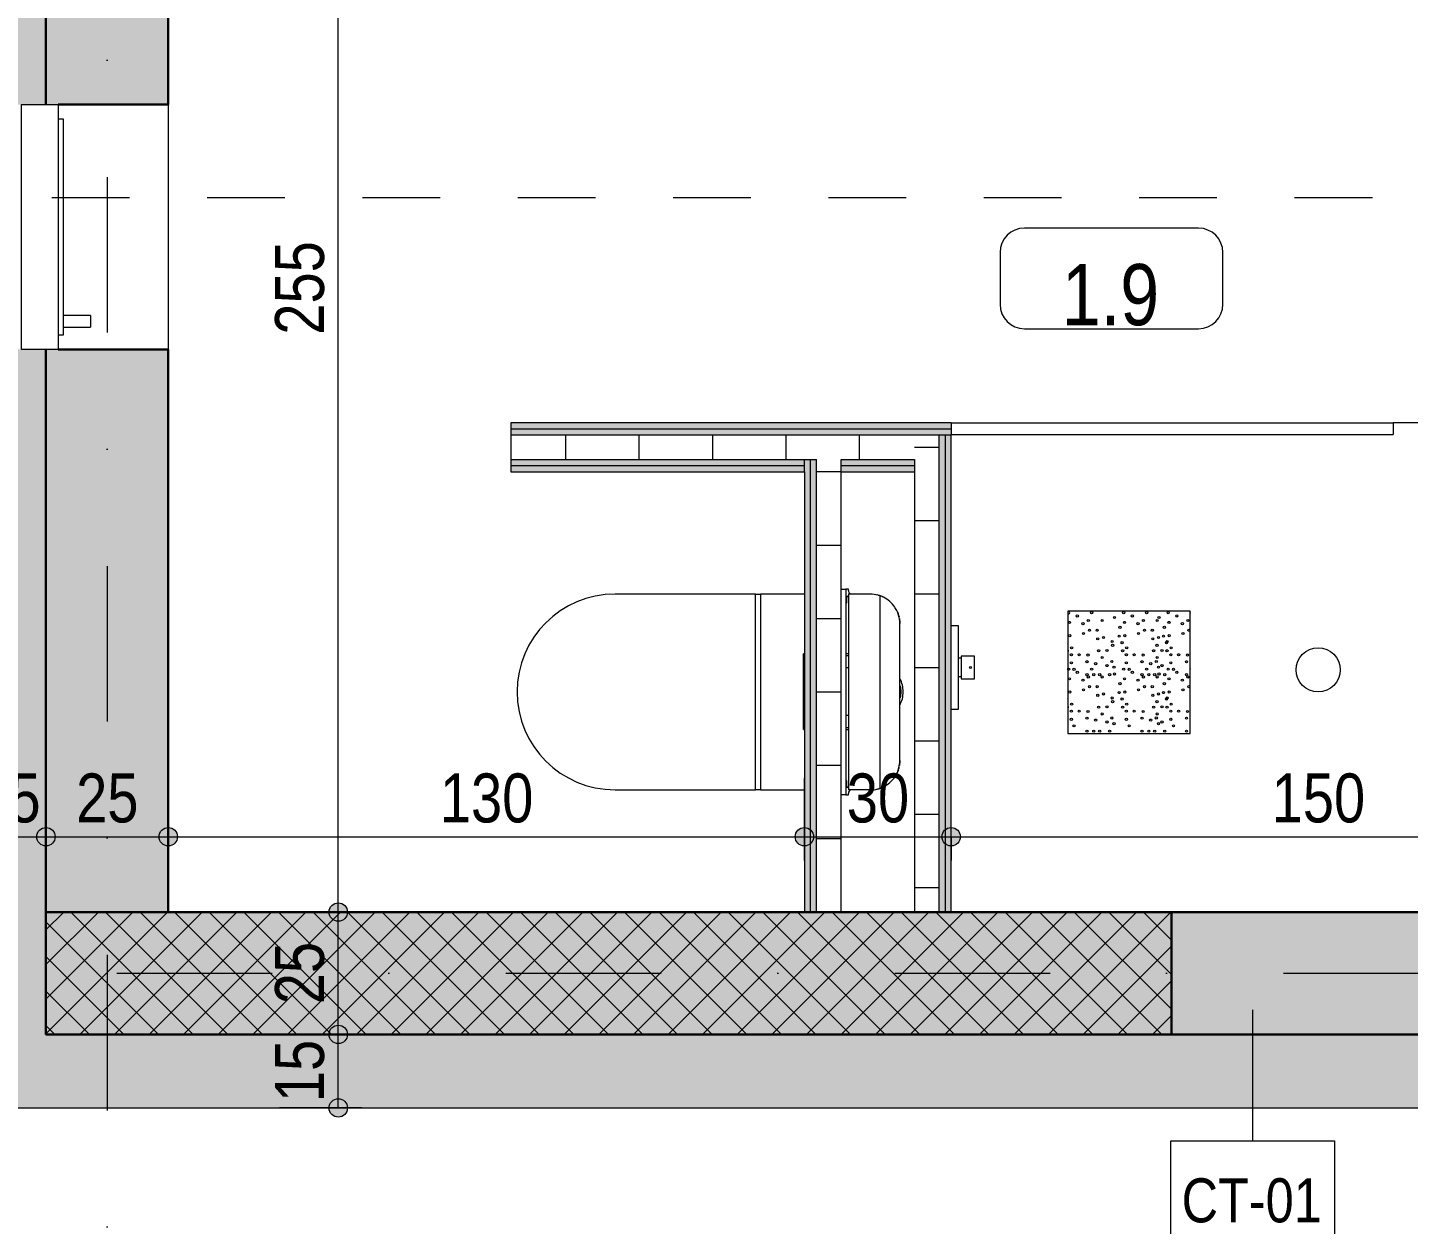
# Model space of a CAD drawing. Header units: centimetres. Extents: x -78 to 2009, y -1466 to 320.
# Drawn here: x 1335.4 to 1617.6, y -1245.4 to -1000.8 of the extents above; entities that cross this region are included whole.
import ezdxf

# ---------------------------------------------------------------- set-up
doc = ezdxf.new("R2010")
doc.units = ezdxf.units.CM
doc.linetypes.add('Dash', pattern=[31.75, 15.875, -15.875])
doc.linetypes.add('Dash dot', pattern=[79.375, 31.75, -23.8125, 0, -23.8125])
for name, color, linetype, lineweight in [('A-ANNO-DIMS', 7, 'Continuous', 9), ('A-ANNO-DIMS-50', 7, 'Continuous', 9), ('A-AREA-IDEN', 7, 'Continuous', 9), ('A-GLAZ', 7, 'Continuous', 5), ('A-WALL', 7, 'Continuous', 9), ('A-WALL-FNSH', 7, 'Continuous', 9), ('A-WALL-IDEN', 7, 'Continuous', 9), ('A-WALL-PATT', 7, 'Continuous', 9), ('G-ANNO-SYMB', 7, 'Continuous', 9), ('P-SANR-FIXT', 7, 'Continuous', 9), ('S-COLS', 7, 'Continuous', 9), ('S-GRID', 7, 'Continuous', 9)]:
    doc.layers.add(name, color=color, linetype=linetype, lineweight=lineweight)
doc.styles.add('Arial Narrow', font='ARIALN.TTF', dxfattribs={"height": 12.5})
doc.styles.add('Arial Narrow_3', font='ARIALN.TTF', dxfattribs={"height": 10})
doc.styles.add('Arial Narrow_5', font='ARIALN.TTF', dxfattribs={"height": 9})
doc.dimstyles.new('TEC_DIM', dxfattribs={"dimscale": 30.48, "dimtxt": 10.23431, "dimasz": 0.492126, "dimexe": 0.393701, "dimexo": 0.246063, "dimgap": 0, "dimtad": 1, "dimdec": 0, "dimzin": 0, "dimdsep": 46, "dimtxsty": 'Arial Narrow_3', "dimblk1": 'DOTSMALL', "dimblk2": 'DOTSMALL', "dimsah": 1, "dimcen": 0.09, "dimazin": 0, "dimtfac": 1, "dimtdec": 4, "dimtix": 1, "dimtmove": 0, "dimatfit": 3, "dimfxl": 0, "dimtvp": 1, "dimtolj": 1, "dimtzin": 0, "dimarcsym": 0})

# ---------------------------------------------------------------- blocks, each defined once
blk = doc.blocks.new('TEC - ДУШ КАБИНА - ДУШ 150x100 пита-2351937-НИВО 1')
at = {"layer": 'P-SANR-FIXT'}
for p, q in [((150, 50), (90.3, 50)), ((150, 50), (90.3, 50)), ((23.87, 11.5), (23.87, -13.5)), ((48.87, 11.5), (23.87, 11.5)), ((48.87, -13.5), (48.87, 11.5)), ((1.5, 8.5), (0, 8.5)), ((1.5, -8.5), (1.5, 8.5)), ((2.05, 1.9), (1.5, 1.9)), ((2.05, 2.31), (2.05, -2.31)), ((4.76, 2.31), (2.05, 2.31)), ((4.76, -2.31), (4.76, 2.31)), ((2.05, -1.9), (1.5, -1.9)), ((2.05, -2.31), (4.76, -2.31)), ((0, -8.5), (1.5, -8.5)), ((23.87, -13.5), (48.87, -13.5))]:
    blk.add_line(p, q, dxfattribs=at)
for centre, radius in [((28.7, 11.19), 0.22), ((35.26, 11.19), 0.22), ((39.95, 11.19), 0.22), ((44.34, 11.19), 0.22), ((24.17, 9.2), 0.22), ((25.77, 10.52), 0.22), ((26.93, 8.93), 0.22), ((28.03, 9.59), 0.22), ((30.85, 9.59), 0.22), ((33.39, 10.19), 0.22), ((35.43, 9.2), 0.22), ((37.03, 10.52), 0.22), ((38.19, 8.93), 0.22), ((39.29, 9.59), 0.22), ((42.1, 9.59), 0.22), ((42.47, 10.19), 0.22), ((44.51, 9.2), 0.22), ((46.11, 10.52), 0.22), ((47.26, 8.93), 0.22), ((48.37, 9.59), 0.22), ((24.23, 6.5), 0.22), ((27.04, 6.94), 0.22), ((28.26, 7.6), 0.22), ((29.85, 7.6), 0.22), ((29.96, 5.84), 0.22), ((31.12, 6.12), 0.22), ((34.33, 6.39), 0.22), ((34.49, 8.21), 0.22), ((35.48, 6.5), 0.22), ((38.3, 6.94), 0.22), ((39.51, 7.6), 0.22), ((41.11, 7.6), 0.22), ((41.22, 5.84), 0.22), ((42.38, 6.12), 0.22), ((43.4, 6.39), 0.22), ((43.57, 8.21), 0.22), ((44.56, 6.5), 0.22), ((47.37, 6.94), 0.22), ((48.59, 7.6), 0.22), ((24.62, 4.02), 0.22), ((30.13, 3.41), 0.22), ((31.84, 3.47), 0.22), ((32.89, 5.29), 0.22), ((33, 4.52), 0.22), ((34.93, 5.07), 0.22), ((35.04, 3.41), 0.22), ((35.87, 4.02), 0.22), ((41.38, 3.41), 0.22), ((42.08, 4.52), 0.22), ((43.09, 3.47), 0.22), ((44.01, 5.07), 0.22), ((44.12, 3.41), 0.22), ((44.14, 5.29), 0.22), ((44.95, 4.02), 0.22), ((75, -0.5), 4.5), ((3.95, 0), 0.19), ((24.56, 2.59), 0.22), ((24.56, 0.93), 0.22), ((26.16, 2.59), 0.22), ((27.76, 1.16), 0.22), ((27.98, 2.53), 0.22), ((29.52, 0.77), 0.22), ((30.85, 2.04), 0.22), ((31.84, 0.38), 0.22), ((32.84, 1.21), 0.22), ((33.28, 0.05), 0.22), ((35.81, 2.59), 0.22), ((35.81, 0.93), 0.22), ((37.41, 2.59), 0.22), ((39.01, 1.16), 0.22), ((39.23, 2.53), 0.22), ((40.78, 0.77), 0.22), ((41.92, 1.21), 0.22), ((42.1, 2.04), 0.22), ((42.36, 0.05), 0.22), ((43.09, 0.38), 0.22), ((44.89, 2.59), 0.22), ((44.89, 0.93), 0.22), ((46.49, 2.59), 0.22), ((48.09, 1.16), 0.22), ((48.31, 2.53), 0.22), ((24.01, -0.35), 0.22), ((24.17, -2.33), 0.22), ((25.11, -0.39), 0.22), ((25.77, -1.01), 0.22), ((26.93, -2.61), 0.22), ((27.76, -1.49), 0.22), ((28.03, -1.94), 0.22), ((28.7, -0.35), 0.22), ((29.14, -1.49), 0.22), ((30.35, -1.49), 0.22), ((30.85, -1.95), 0.22), ((32.39, -1.49), 0.22), ((33.39, -1.34), 0.22), ((35.26, -0.35), 0.22), ((35.43, -2.33), 0.22), ((36.37, -0.39), 0.22), ((37.03, -1.01), 0.22), ((38.19, -2.61), 0.22), ((39.01, -1.49), 0.22), ((39.29, -1.94), 0.22), ((39.95, -0.35), 0.22), ((40.39, -1.49), 0.22), ((41.6, -1.49), 0.22), ((42.1, -1.95), 0.22), ((42.47, -1.34), 0.22), ((43.65, -1.49), 0.22), ((44.34, -0.35), 0.22), ((44.51, -2.33), 0.22), ((45.44, -0.39), 0.22), ((46.11, -1.01), 0.22), ((47.26, -2.61), 0.22), ((48.09, -1.49), 0.22), ((48.37, -1.94), 0.22), ((24.23, -5.03), 0.22), ((27.04, -4.59), 0.22), ((28.26, -3.93), 0.22), ((29.85, -3.93), 0.22), ((29.96, -5.69), 0.22), ((31.12, -5.42), 0.22), ((34.33, -5.14), 0.22), ((34.49, -3.32), 0.22), ((35.48, -5.03), 0.22), ((38.3, -4.59), 0.22), ((39.51, -3.93), 0.22), ((41.11, -3.93), 0.22), ((41.22, -5.69), 0.22), ((42.38, -5.42), 0.22), ((43.4, -5.14), 0.22), ((43.57, -3.32), 0.22), ((44.56, -5.03), 0.22), ((47.37, -4.59), 0.22), ((48.59, -3.93), 0.22), ((24.62, -7.51), 0.22), ((30.13, -8.12), 0.22), ((31.84, -8.06), 0.22), ((32.89, -6.24), 0.22), ((33, -7.01), 0.22), ((34.93, -6.46), 0.22), ((35.04, -8.12), 0.22), ((35.87, -7.51), 0.22), ((41.38, -8.12), 0.22), ((42.08, -7.01), 0.22), ((43.09, -8.06), 0.22), ((44.01, -6.46), 0.22), ((44.12, -8.12), 0.22), ((44.14, -6.24), 0.22), ((44.95, -7.51), 0.22), ((24.56, -8.94), 0.22), ((24.56, -10.6), 0.22), ((26.16, -8.94), 0.22), ((27.76, -10.38), 0.22), ((27.98, -9), 0.22), ((29.52, -10.76), 0.22), ((30.85, -9.5), 0.22), ((31.84, -11.15), 0.22), ((32.84, -10.32), 0.22), ((33.28, -11.48), 0.22), ((35.81, -8.94), 0.22), ((35.81, -10.6), 0.22), ((37.41, -8.94), 0.22), ((39.01, -10.38), 0.22), ((39.23, -9), 0.22), ((40.78, -10.76), 0.22), ((41.92, -10.32), 0.22), ((42.1, -9.5), 0.22), ((42.36, -11.48), 0.22), ((43.09, -11.15), 0.22), ((44.89, -8.94), 0.22), ((44.89, -10.6), 0.22), ((46.49, -8.94), 0.22), ((48.09, -10.38), 0.22), ((48.31, -9), 0.22), ((25.11, -11.92), 0.22), ((27.76, -13.02), 0.22), ((29.14, -13.02), 0.22), ((30.35, -13.02), 0.22), ((32.39, -13.02), 0.22), ((36.37, -11.92), 0.22), ((39.01, -13.02), 0.22), ((40.39, -13.02), 0.22), ((41.6, -13.02), 0.22), ((43.65, -13.02), 0.22), ((45.44, -11.92), 0.22), ((48.09, -13.02), 0.22)]:
    blk.add_circle(centre, radius, dxfattribs=at)
for centre, start, end in [((24.01, 11.19), 229.8884, 130.1116), ((49.03, 11.19), 137.3417, 222.6583), ((23.68, 5.07), 329.3889, 30.6111), ((23.79, 3.41), 290.8766, 69.1234), ((49.03, -0.35), 137.3417, 222.6583), ((23.68, -6.46), 329.3889, 30.6111), ((23.79, -8.12), 290.8766, 69.1234)]:
    blk.add_arc(centre, 0.22, start, end, dxfattribs=at)
blk = doc.blocks.new('WC 01 - WC-2236030-НИВО 1')
at = {"layer": 'P-SANR-FIXT'}
for p, q in [((-20, 36.7), (-20, 27.7)), ((20, 27.7), (20, 36.7)), ((-20, 27.7), (20, 27.7)), ((-20, 26.7), (-20, 27.7)), ((20, 26.7), (-20, 26.7)), ((-20, 26.7), (-20, -2)), ((20, 27.7), (20, 26.7)), ((20, -2), (20, 26.7))]:
    blk.add_line(p, q, dxfattribs=at)
blk.add_arc((0, -2), 20, 180, 360, dxfattribs=at)
blk = doc.blocks.new('СИСТЕМА ЗА ВГРАЖДАНЕ GROHE - Rapid_SL_38675001-V1-НИВО 1')
at = {"layer": 'P-SANR-FIXT'}
for p, q in [((1501.64, -1115.59), (1502.64, -1115.59)), ((1502.64, -1115.59), (1502.64, -1157.59)), ((1503.14, -1115.59), (1502.64, -1115.59)), ((1502.79, -1118.39), (1502.79, -1117.03)), ((1503.14, -1115.85), (1503.14, -1115.59)), ((1503.14, -1116.55), (1503.14, -1156.62)), ((1503.14, -1116.55), (1503.64, -1116.55)), ((1503.64, -1116.55), (1507.64, -1116.55)), ((1507.64, -1116.62), (1507.64, -1116.55)), ((1509.64, -1156.28), (1509.64, -1116.97)), ((1502.64, -1118.39), (1502.79, -1118.39)), ((1513.64, -1150.62), (1513.64, -1122.62)), ((1494.14, -1128.8), (1493.94, -1128.8)), ((1493.94, -1128.8), (1493.94, -1128.8)), ((1493.94, -1128.95), (1493.94, -1128.8)), ((1493.94, -1129.19), (1493.94, -1128.95)), ((1493.94, -1131.64), (1493.94, -1129.19)), ((1494.14, -1129.19), (1493.94, -1129.19)), ((1503.16, -1128.8), (1502.64, -1128.8)), ((1503.16, -1129.19), (1502.64, -1129.19)), ((1503.16, -1129.01), (1503.16, -1129.19)), ((1503.16, -1129.19), (1503.16, -1131.64)), ((1493.94, -1141.44), (1493.94, -1131.64)), ((1494.14, -1131.64), (1493.94, -1131.64)), ((1503.16, -1131.64), (1502.64, -1131.64)), ((1503.16, -1131.64), (1503.16, -1141.44)), ((1493.94, -1143.91), (1493.94, -1141.44)), ((1494.14, -1141.44), (1493.94, -1141.44)), ((1503.16, -1141.44), (1502.64, -1141.44)), ((1503.16, -1141.44), (1503.16, -1143.91)), ((1493.94, -1144.15), (1493.94, -1143.91)), ((1494.14, -1143.91), (1493.94, -1143.91)), ((1493.94, -1144.3), (1493.94, -1144.15)), ((1493.94, -1144.3), (1494.14, -1144.3)), ((1493.94, -1144.3), (1493.94, -1144.3)), ((1503.16, -1143.91), (1502.64, -1143.91)), ((1502.64, -1144.3), (1503.16, -1144.3)), ((1503.16, -1143.91), (1503.16, -1144.09)), ((1502.79, -1154.79), (1502.64, -1154.79)), ((1502.79, -1156.14), (1502.79, -1154.79)), ((1503.64, -1156.62), (1503.14, -1156.62)), ((1507.64, -1156.62), (1503.64, -1156.62)), ((1502.64, -1157.59), (1501.64, -1157.59)), ((1502.64, -1157.59), (1503.14, -1157.59)), ((1503.14, -1157.59), (1503.14, -1157.32))]:
    blk.add_line(p, q, dxfattribs=at)
for centre, radius, start, end in [((1502.89, -1116.8), 0.25, 246.4218, 270), ((1502.89, -1117.3), 0.25, 0, 90), ((1502.89, -1117.3), 0.25, 0, 30), ((1503.85, -1115.85), 0.706, 180, 262.3719), ((1507.64, -1122.62), 6, 75.5225, 90), ((1507.64, -1122.62), 6, 76.7113, 77.567), ((1507.64, -1122.62), 6, 33.5573, 63.7897), ((1507.64, -1122.62), 6, 47.8843, 51.5756), ((1507.64, -1122.62), 6, 35.5088, 39.1323), ((1508.53, -1136.59), 5.8, 0, 27.5667), ((1508.53, -1136.59), 5.8, 332.3078, 0), ((1508.53, -1136.59), 5.38, 0, 13.0464), ((1508.53, -1136.59), 5.38, 346.9536, 0), ((1507.64, -1150.62), 6, 296.2103, 326.4427), ((1507.64, -1150.62), 6, 320.8677, 324.4912), ((1502.89, -1156.37), 0.25, 90, 113.5782), ((1502.89, -1155.87), 0.25, 270, 0), ((1502.89, -1155.87), 0.25, 330, 0), ((1503.85, -1157.32), 0.706, 97.6281, 180), ((1507.64, -1150.62), 6, 270, 284.4775), ((1507.64, -1150.62), 6, 282.433, 283.2887), ((1507.64, -1150.62), 6, 308.4244, 312.1157)]:
    blk.add_arc(centre, radius, start, end, dxfattribs=at)
for points, knots in [([(1509.64, -1116.97), (1509.64, -1116.97), (1509.63, -1116.96), (1509.6, -1116.95), (1509.53, -1116.93), (1509.46, -1116.91), (1509.4, -1116.88), (1509.35, -1116.87), (1509.27, -1116.85), (1509.2, -1116.83), (1509.14, -1116.81)], [0, 0, 0, 0, 0.142857, 0.285714, 0.428571, 0.571429, 0.678571, 0.732143, 0.785714, 1, 1, 1, 1]), ([(1510.29, -1117.24), (1510.25, -1117.22), (1510.16, -1117.17), (1509.98, -1117.09), (1509.8, -1117.02), (1509.67, -1116.98), (1509.64, -1116.97), (1509.64, -1116.97)], [0, 0, 0, 0, 0.142857, 0.285714, 0.571429, 0.785714, 1, 1, 1, 1]), ([(1512.64, -1153.94), (1512.74, -1153.79), (1512.92, -1153.5), (1513.15, -1153.03), (1513.33, -1152.56), (1513.57, -1151.76), (1513.64, -1151.11), (1513.64, -1150.62)], [0, 0, 0, 0, 0.142857, 0.285714, 0.428571, 0.571429, 1, 1, 1, 1]), ([(1509.64, -1156.28), (1509.64, -1156.28), (1509.69, -1156.26), (1509.85, -1156.21), (1509.98, -1156.15), (1510.04, -1156.12), (1510.14, -1156.08), (1510.23, -1156.04), (1510.29, -1156.01)], [0, 0, 0, 0, 0.285714, 0.571429, 0.678571, 0.732143, 0.785714, 1, 1, 1, 1])]:
    blk.add_open_spline(points, degree=3, knots=knots, dxfattribs=at)
for points in [[(1513.64, -1122.62), (1513.64, -1122.46), (1513.63, -1122.14), (1513.57, -1121.65), (1513.47, -1121.17), (1513.33, -1120.69), (1513.15, -1120.22), (1512.92, -1119.75), (1512.74, -1119.45), (1512.64, -1119.31)], [(1513.14, -1120.23), (1513.19, -1120.34), (1513.28, -1120.56), (1513.39, -1120.9), (1513.45, -1121.13), (1513.48, -1121.24)], [(1513.55, -1121.59), (1513.61, -1121.93), (1513.64, -1122.28), (1513.64, -1122.62)], [(1513.64, -1150.62), (1513.64, -1150.74), (1513.64, -1150.97), (1513.61, -1151.32), (1513.57, -1151.55), (1513.55, -1151.66)], [(1513.48, -1152.01), (1513.45, -1152.12), (1513.39, -1152.35), (1513.28, -1152.69), (1513.19, -1152.91), (1513.14, -1153.02)], [(1509.14, -1156.43), (1509.18, -1156.42), (1509.25, -1156.4), (1509.36, -1156.37), (1509.45, -1156.34), (1509.53, -1156.32), (1509.6, -1156.3), (1509.63, -1156.28), (1509.64, -1156.28), (1509.64, -1156.28)]]:
    blk.add_open_spline(points, degree=3, dxfattribs=at)
blk = doc.blocks.new('VITRINA - ВИТРИНА 80х240 2-2367798-НИВО 1')
at = {"layer": 'P-SANR-FIXT'}
for p, q in [((1.2, 45.3), (-1.2, 45.3)), ((-1.2, 45.3), (-1.2, -45)), ((1.2, 45.3), (1.2, -45)), ((1.2, -45), (-1.2, -45))]:
    blk.add_line(p, q, dxfattribs=at)
blk = doc.blocks.new('SINGLE - OK - 50x80-2494457-НИВО 1')
at = {"layer": 'A-GLAZ'}
for p, q in [((18.05, 4.1), (18.05, 2.85)), ((18.05, 4.1), (20.45, 4.1)), ((18.05, 2.85), (18.05, -1.5)), ((20.45, 2.85), (20.45, 4.1)), ((20.45, -1.5), (20.45, 2.85)), ((-25, -10), (-25, -2.5)), ((-25, -2.5), (25, -2.5)), ((-22.1, -2.5), (-22.1, -1.5)), ((-22.1, -1.5), (22.1, -1.5)), ((22.1, -1.5), (22.1, -2.5)), ((25, -2.5), (25, -10)), ((25, -10), (-25, -10))]:
    blk.add_line(p, q, dxfattribs=at)
blk = doc.blocks.new('TEC_ROOM_TAG - TEC_ROOM_TAG-32046-НИВО 1')
at = {"layer": 'A-AREA-IDEN'}
for p, q in [((0.3718, 0.1968), (-0.3391, 0.1968)), ((-0.4391, 0.0968), (-0.4391, -0.1143)), ((0.4718, -0.1143), (0.4718, 0.0968)), ((-0.3391, -0.2143), (0.3718, -0.2143))]:
    blk.add_line(p, q, dxfattribs=at)
for centre, start, end in [((-0.3391, 0.0968), 90, 180), ((0.3718, 0.0968), 360, 90), ((-0.3391, -0.1143), 180, 270), ((0.3718, -0.1143), 270, 360)]:
    blk.add_arc(centre, 0.1, start, end, dxfattribs=at)
blk = doc.blocks.new('DIMBLOCK52-НИВО 1')
at = {"layer": 'A-ANNO-DIMS-50', "transparency": 16777216}
h = blk.add_hatch(color=256, dxfattribs=at)
edge = h.paths.add_edge_path()
edge.add_arc((124.14, -1408.87), 1.88, 0, 360)
h = blk.add_hatch(color=256, dxfattribs=at)
edge = h.paths.add_edge_path()
edge.add_arc((1799.14, -1408.87), 1.88, 0, 360)
for p, q in [((1799.14, -821.59), (1799.14, -1420.87)), ((1799.14, -1408.87), (1799.14, -821.59)), ((124.14, -954.09), (124.14, -1420.87)), ((124.14, -1408.87), (124.14, -954.09)), ((124.14, -1408.87), (1799.14, -1408.87))]:
    blk.add_line(p, q, dxfattribs=at)
for centre in [(124.14, -1408.87), (1799.14, -1408.87)]:
    blk.add_circle(centre, 1.88, dxfattribs=at)
at = {"layer": 'A-ANNO-DIMS-50', "color": 0, "transparency": 16777216, "insert": (948.97, -1395.94), "char_height": 10, "width": 30.4105, "attachment_point": 1, "line_spacing_factor": 0.974696, "style": 'Arial Narrow_3'}
blk.add_mtext('1675', dxfattribs=at)
blk = doc.blocks.new('_DotSmall')
at = {"color": 0, "linetype": 'ByBlock', "const_width": 0.5}
blk.add_lwpolyline([(-0.0625, 0, 1), (0.0625, 0, 1)], format="xyb", close=True, dxfattribs=at)
blk = doc.blocks.new('DIMBLOCK58-НИВО 1')
at = {"layer": 'A-ANNO-DIMS-50', "transparency": 16777216}
h = blk.add_hatch(color=256, dxfattribs=at)
edge = h.paths.add_edge_path()
edge.add_arc((1324.14, -1348.88), 1.88, 0, 360)
h = blk.add_hatch(color=256, dxfattribs=at)
edge = h.paths.add_edge_path()
edge.add_arc((1659.14, -1348.88), 1.88, 0, 360)
for p, q in [((1324.14, -1229.09), (1324.14, -1360.88)), ((1324.14, -1348.88), (1324.14, -1229.09)), ((1659.14, -1264.09), (1659.14, -1360.88)), ((1659.14, -1348.88), (1659.14, -1264.09)), ((1324.14, -1348.88), (1659.14, -1348.88))]:
    blk.add_line(p, q, dxfattribs=at)
for centre in [(1324.14, -1348.88), (1659.14, -1348.88)]:
    blk.add_circle(centre, 1.88, dxfattribs=at)
at = {"layer": 'A-ANNO-DIMS-50', "color": 0, "transparency": 16777216, "insert": (1482.14, -1335.96), "char_height": 10, "width": 22.8079, "attachment_point": 1, "line_spacing_factor": 0.974696, "style": 'Arial Narrow_3'}
blk.add_mtext('335', dxfattribs=at)
blk = doc.blocks.new('DIMBLOCK72-НИВО 1')
at = {"layer": 'A-ANNO-DIMS-50', "transparency": 16777216}
h = blk.add_hatch(color=256, dxfattribs=at)
edge = h.paths.add_edge_path()
edge.add_arc((1324.14, -1319.07), 1.88, 0, 360)
h = blk.add_hatch(color=256, dxfattribs=at)
edge = h.paths.add_edge_path()
edge.add_arc((1659.14, -1319.07), 1.88, 0, 360)
for p, q in [((1324.14, -1229.09), (1324.14, -1331.07)), ((1324.14, -1319.07), (1324.14, -1229.09)), ((1659.14, -1264.09), (1659.14, -1331.07)), ((1659.14, -1319.07), (1659.14, -1264.09)), ((1324.14, -1319.07), (1659.14, -1319.07))]:
    blk.add_line(p, q, dxfattribs=at)
for centre in [(1324.14, -1319.07), (1659.14, -1319.07)]:
    blk.add_circle(centre, 1.88, dxfattribs=at)
at = {"layer": 'A-ANNO-DIMS-50', "color": 0, "transparency": 16777216, "insert": (1482.14, -1306.15), "char_height": 10, "width": 22.8079, "attachment_point": 1, "line_spacing_factor": 0.974696, "style": 'Arial Narrow_3'}
blk.add_mtext('335', dxfattribs=at)
blk = doc.blocks.new('DIMBLOCK114-НИВО 1')
at = {"layer": 'A-ANNO-DIMS-50', "transparency": 16777216}
h = blk.add_hatch(color=256, dxfattribs=at)
edge = h.paths.add_edge_path()
edge.add_arc((1398.88, -1206.59), 1.88, 0, 360)
h = blk.add_hatch(color=256, dxfattribs=at)
edge = h.paths.add_edge_path()
edge.add_arc((1398.88, -1221.59), 1.88, 0, 360)
for p, q in [((1403.73, -1206.59), (1386.88, -1206.59)), ((1398.88, -1221.59), (1398.88, -1206.59)), ((1398.88, -1206.59), (1403.73, -1206.59)), ((1403.73, -1221.59), (1386.88, -1221.59)), ((1398.88, -1221.59), (1403.73, -1221.59))]:
    blk.add_line(p, q, dxfattribs=at)
for centre in [(1398.88, -1206.59), (1398.88, -1221.59)]:
    blk.add_circle(centre, 1.88, dxfattribs=at)
at = {"layer": 'A-ANNO-DIMS-50', "color": 0, "transparency": 16777216, "insert": (1385.96, -1220.42), "char_height": 10, "width": 15.2053, "attachment_point": 1, "rotation": 90, "line_spacing_factor": 0.974696, "style": 'Arial Narrow_3'}
blk.add_mtext('15', dxfattribs=at)
blk = doc.blocks.new('DIMBLOCK115-НИВО 1')
at = {"layer": 'A-ANNO-DIMS-50', "transparency": 16777216}
h = blk.add_hatch(color=256, dxfattribs=at)
edge = h.paths.add_edge_path()
edge.add_arc((1398.88, -1181.59), 1.88, 0, 360)
h = blk.add_hatch(color=256, dxfattribs=at)
edge = h.paths.add_edge_path()
edge.add_arc((1398.88, -1206.59), 1.88, 0, 360)
for p, q in [((1403.73, -1181.59), (1386.88, -1181.59)), ((1398.88, -1206.59), (1398.88, -1181.59)), ((1398.88, -1181.59), (1403.73, -1181.59)), ((1403.73, -1206.59), (1386.88, -1206.59)), ((1398.88, -1206.59), (1403.73, -1206.59))]:
    blk.add_line(p, q, dxfattribs=at)
for centre in [(1398.88, -1181.59), (1398.88, -1206.59)]:
    blk.add_circle(centre, 1.88, dxfattribs=at)
at = {"layer": 'A-ANNO-DIMS-50', "color": 0, "transparency": 16777216, "insert": (1385.96, -1200.42), "char_height": 10, "width": 15.2053, "attachment_point": 1, "rotation": 90, "line_spacing_factor": 0.974696, "style": 'Arial Narrow_3'}
blk.add_mtext('25', dxfattribs=at)
blk = doc.blocks.new('DIMBLOCK116-НИВО 1')
at = {"layer": 'A-ANNO-DIMS-50', "transparency": 16777216}
h = blk.add_hatch(color=256, dxfattribs=at)
edge = h.paths.add_edge_path()
edge.add_arc((1398.88, -926.59), 1.88, 0, 360)
h = blk.add_hatch(color=256, dxfattribs=at)
edge = h.paths.add_edge_path()
edge.add_arc((1398.88, -1181.59), 1.88, 0, 360)
for p, q in [((1403.73, -926.59), (1386.88, -926.59)), ((1398.88, -1181.59), (1398.88, -926.59)), ((1398.88, -926.59), (1403.73, -926.59)), ((1403.73, -1181.59), (1386.88, -1181.59)), ((1398.88, -1181.59), (1403.73, -1181.59))]:
    blk.add_line(p, q, dxfattribs=at)
for centre in [(1398.88, -926.59), (1398.88, -1181.59)]:
    blk.add_circle(centre, 1.88, dxfattribs=at)
at = {"layer": 'A-ANNO-DIMS-50', "color": 0, "transparency": 16777216, "insert": (1385.96, -1063.59), "char_height": 10, "width": 22.8079, "attachment_point": 1, "rotation": 90, "line_spacing_factor": 0.974696, "style": 'Arial Narrow_3'}
blk.add_mtext('255', dxfattribs=at)
blk = doc.blocks.new('DIMBLOCK211-НИВО 1')
at = {"layer": 'A-ANNO-DIMS-50', "transparency": 16777216}
h = blk.add_hatch(color=256, dxfattribs=at)
edge = h.paths.add_edge_path()
edge.add_arc((1324.14, -1166.19), 1.88, 0, 360)
h = blk.add_hatch(color=256, dxfattribs=at)
edge = h.paths.add_edge_path()
edge.add_arc((1339.14, -1166.19), 1.88, 0, 360)
for p, q in [((1324.14, -1171.03), (1324.14, -1154.19)), ((1339.14, -1171.03), (1339.14, -1154.19)), ((1324.14, -1166.19), (1339.14, -1166.19)), ((1324.14, -1166.19), (1324.14, -1171.03)), ((1339.14, -1166.19), (1339.14, -1171.03))]:
    blk.add_line(p, q, dxfattribs=at)
for centre in [(1324.14, -1166.19), (1339.14, -1166.19)]:
    blk.add_circle(centre, 1.88, dxfattribs=at)
at = {"layer": 'A-ANNO-DIMS-50', "color": 0, "transparency": 16777216, "insert": (1325.31, -1153.26), "char_height": 10, "width": 15.2053, "attachment_point": 1, "line_spacing_factor": 0.974696, "style": 'Arial Narrow_3'}
blk.add_mtext('15', dxfattribs=at)
blk = doc.blocks.new('DIMBLOCK212-НИВО 1')
at = {"layer": 'A-ANNO-DIMS-50', "transparency": 16777216}
h = blk.add_hatch(color=256, dxfattribs=at)
edge = h.paths.add_edge_path()
edge.add_arc((1339.14, -1166.19), 1.88, 0, 360)
h = blk.add_hatch(color=256, dxfattribs=at)
edge = h.paths.add_edge_path()
edge.add_arc((1364.14, -1166.19), 1.88, 0, 360)
for p, q in [((1339.14, -1171.03), (1339.14, -1154.19)), ((1364.14, -1171.03), (1364.14, -1154.19)), ((1339.14, -1166.19), (1364.14, -1166.19)), ((1339.14, -1166.19), (1339.14, -1171.03)), ((1364.14, -1166.19), (1364.14, -1171.03))]:
    blk.add_line(p, q, dxfattribs=at)
for centre in [(1339.14, -1166.19), (1364.14, -1166.19)]:
    blk.add_circle(centre, 1.88, dxfattribs=at)
at = {"layer": 'A-ANNO-DIMS-50', "color": 0, "transparency": 16777216, "insert": (1345.31, -1153.26), "char_height": 10, "width": 15.2053, "attachment_point": 1, "line_spacing_factor": 0.974696, "style": 'Arial Narrow_3'}
blk.add_mtext('25', dxfattribs=at)
blk = doc.blocks.new('DIMBLOCK213-НИВО 1')
at = {"layer": 'A-ANNO-DIMS-50', "transparency": 16777216}
h = blk.add_hatch(color=256, dxfattribs=at)
edge = h.paths.add_edge_path()
edge.add_arc((1364.14, -1166.19), 1.88, 0, 360)
h = blk.add_hatch(color=256, dxfattribs=at)
edge = h.paths.add_edge_path()
edge.add_arc((1494.14, -1166.19), 1.88, 0, 360)
for p, q in [((1364.14, -1171.03), (1364.14, -1154.19)), ((1494.14, -1171.03), (1494.14, -1154.19)), ((1364.14, -1166.19), (1494.14, -1166.19)), ((1364.14, -1166.19), (1364.14, -1171.03)), ((1494.14, -1166.19), (1494.14, -1171.03))]:
    blk.add_line(p, q, dxfattribs=at)
for centre in [(1364.14, -1166.19), (1494.14, -1166.19)]:
    blk.add_circle(centre, 1.88, dxfattribs=at)
at = {"layer": 'A-ANNO-DIMS-50', "color": 0, "transparency": 16777216, "insert": (1419.64, -1153.26), "char_height": 10, "width": 22.8079, "attachment_point": 1, "line_spacing_factor": 0.974696, "style": 'Arial Narrow_3'}
blk.add_mtext('130', dxfattribs=at)
blk = doc.blocks.new('DIMBLOCK214-НИВО 1')
at = {"layer": 'A-ANNO-DIMS-50', "transparency": 16777216}
h = blk.add_hatch(color=256, dxfattribs=at)
edge = h.paths.add_edge_path()
edge.add_arc((1494.14, -1166.19), 1.88, 0, 360)
h = blk.add_hatch(color=256, dxfattribs=at)
edge = h.paths.add_edge_path()
edge.add_arc((1524.14, -1166.19), 1.88, 0, 360)
for p, q in [((1494.14, -1171.03), (1494.14, -1154.19)), ((1524.14, -1171.03), (1524.14, -1154.19)), ((1494.14, -1166.19), (1524.14, -1166.19)), ((1494.14, -1166.19), (1494.14, -1171.03)), ((1524.14, -1166.19), (1524.14, -1171.03))]:
    blk.add_line(p, q, dxfattribs=at)
for centre in [(1494.14, -1166.19), (1524.14, -1166.19)]:
    blk.add_circle(centre, 1.88, dxfattribs=at)
at = {"layer": 'A-ANNO-DIMS-50', "color": 0, "transparency": 16777216, "insert": (1502.81, -1153.26), "char_height": 10, "width": 15.2053, "attachment_point": 1, "line_spacing_factor": 0.974696, "style": 'Arial Narrow_3'}
blk.add_mtext('30', dxfattribs=at)
blk = doc.blocks.new('DIMBLOCK215-НИВО 1')
at = {"layer": 'A-ANNO-DIMS-50', "transparency": 16777216}
h = blk.add_hatch(color=256, dxfattribs=at)
edge = h.paths.add_edge_path()
edge.add_arc((1524.14, -1166.19), 1.88, 0, 360)
h = blk.add_hatch(color=256, dxfattribs=at)
edge = h.paths.add_edge_path()
edge.add_arc((1674.14, -1166.19), 1.88, 0, 360)
for p, q in [((1524.14, -1171.03), (1524.14, -1154.19)), ((1674.14, -1171.03), (1674.14, -1154.19)), ((1524.14, -1166.19), (1674.14, -1166.19)), ((1524.14, -1166.19), (1524.14, -1171.03)), ((1674.14, -1166.19), (1674.14, -1171.03))]:
    blk.add_line(p, q, dxfattribs=at)
for centre in [(1524.14, -1166.19), (1674.14, -1166.19)]:
    blk.add_circle(centre, 1.88, dxfattribs=at)
at = {"layer": 'A-ANNO-DIMS-50', "color": 0, "transparency": 16777216, "insert": (1589.64, -1153.26), "char_height": 10, "width": 22.8079, "attachment_point": 1, "line_spacing_factor": 0.974696, "style": 'Arial Narrow_3'}
blk.add_mtext('150', dxfattribs=at)

msp = doc.modelspace()

# ---------------------------------------------------------------- hatches: boundary and pattern name
at = {"layer": 'A-WALL-PATT', "lineweight": 5, "true_color": 0x808080}
h = msp.add_hatch(color=8, dxfattribs=at)
h.paths.add_polyline_path([(1364.14, -1206.59), (1364.14, -1085.51), (1339.14, -1085.51), (1339.14, -1206.59)])
h.paths.add_polyline_path([(1364.14, -1003.51), (1364.14, -926.59), (1339.14, -926.59), (1339.14, -1003.51)])
at = {"layer": 'A-WALL-PATT', "lineweight": 5, "true_color": 0xffff80}
h = msp.add_hatch(color=51, dxfattribs=at)
h.paths.add_polyline_path([(1339.14, -1221.59), (1339.14, -1085.51), (1324.14, -1085.51), (1324.14, -1221.59)])
h.paths.add_polyline_path([(1339.14, -1003.51), (1339.14, -941.59), (1324.14, -941.59), (1324.14, -1003.51)])
h = msp.add_hatch(color=51, dxfattribs=at)
h.paths.add_polyline_path([(1339.14, -1085.51), (1339.14, -1066.59), (1324.14, -1066.59), (1324.14, -1085.51)])
h.paths.add_polyline_path([(1339.14, -1016.59), (1339.14, -1003.51), (1324.14, -1003.51), (1324.14, -1016.59), (1334.14, -1016.59)])
at = {"layer": 'A-WALL-PATT', "lineweight": 5, "true_color": 0x808080}
h = msp.add_hatch(color=8, dxfattribs=at)
h.paths.add_polyline_path([(1364.14, -1085.51), (1364.14, -1066.59), (1339.14, -1066.59), (1339.14, -1085.51)])
h.paths.add_polyline_path([(1341.64, -1016.59), (1364.14, -1016.59), (1364.14, -1003.51), (1339.14, -1003.51), (1339.14, -1016.59)])
at = {"layer": 'A-WALL-PATT', "true_color": 0xffff80}
for points in [[(1524.14, -1082.84), (1524.14, -1081.59), (1434.14, -1081.59), (1434.14, -1082.84), (1516.64, -1082.84)], [(1524.14, -1181.59), (1524.14, -1084.09), (1522.89, -1084.09), (1522.89, -1181.59)], [(1495.39, -1181.59), (1495.39, -1089.09), (1494.14, -1089.09), (1494.14, -1181.59)]]:
    msp.add_hatch(color=51, dxfattribs=at).paths.add_polyline_path(points)
at = {"layer": 'A-WALL-PATT', "lineweight": 5, "true_color": 0xffff80}
for points in [[(1434.14, -1084.09), (1524.14, -1084.09), (1524.14, -1082.84), (1434.14, -1082.84)], [(1521.64, -1181.59), (1522.89, -1181.59), (1522.89, -1084.09), (1521.64, -1084.09), (1521.64, -1173.06)], [(1496.64, -1181.59), (1496.64, -1089.09), (1495.39, -1089.09), (1495.39, -1181.59)], [(1659.14, -1221.59), (1659.14, -1206.59), (1339.14, -1206.59), (1339.14, -1221.59), (1577.41, -1221.59)]]:
    msp.add_hatch(color=51, dxfattribs=at).paths.add_polyline_path(points)
at = {"layer": 'A-WALL-PATT'}
h = msp.add_hatch(dxfattribs=at)
h.set_pattern_fill('FP1_3', color=256, angle=-90, style=0, pattern_type=2)
h.set_pattern_definition([(90, (1475.393, -1091.587), (-15, -4e-14), [])])
h.paths.add_polyline_path([(1516.64, -1089.09), (1516.64, -1084.09), (1434.14, -1084.09), (1434.14, -1089.09), (1501.64, -1089.09)])
h = msp.add_hatch(dxfattribs=at)
h.set_pattern_fill('FP1_2', color=256, angle=270, style=0, pattern_type=2)
h.set_pattern_definition([(180, (1524.143, -1131.587), (2e-14, -15), [])])
h.paths.add_polyline_path([(1516.64, -1181.59), (1521.64, -1181.59), (1521.64, -1084.09), (1516.64, -1084.09), (1516.64, -1173.06)])
at = {"layer": 'A-WALL-PATT', "lineweight": 5, "true_color": 0xffff80}
h = msp.add_hatch(color=51, dxfattribs=at)
h.paths.add_polyline_path([(1434.14, -1090.34), (1494.14, -1090.34), (1494.14, -1089.09), (1434.14, -1089.09)])
h.paths.add_polyline_path([(1501.64, -1090.34), (1516.64, -1090.34), (1516.64, -1089.09), (1501.64, -1089.09)])
at = {"layer": 'A-WALL-PATT'}
h = msp.add_hatch(dxfattribs=at)
h.set_pattern_fill('FP1_8', color=256, angle=-90, style=0, pattern_type=2)
h.set_pattern_definition([(8e-13, (1494.143, -1136.587), (-2e-13, 15), [])])
h.paths.add_polyline_path([(1501.64, -1181.59), (1501.64, -1089.09), (1496.64, -1089.09), (1496.64, -1181.59), (1498.77, -1181.59)])
at = {"layer": 'A-WALL-PATT', "lineweight": 5, "true_color": 0xffff80}
h = msp.add_hatch(color=51, dxfattribs=at)
h.paths.add_polyline_path([(1501.64, -1091.59), (1516.64, -1091.59), (1516.64, -1090.34), (1501.64, -1090.34)])
h.paths.add_polyline_path([(1434.14, -1091.59), (1494.14, -1091.59), (1494.14, -1090.34), (1434.14, -1090.34)])
at = {"layer": 'A-WALL-PATT', "true_color": 0x808080}
msp.add_hatch(color=8, dxfattribs=at).paths.add_polyline_path([(1659.14, -1206.59), (1674.14, -1206.59), (1674.14, -1181.59), (1364.14, -1181.59), (1364.14, -1206.59), (1577.41, -1206.59)])
at = {"layer": 'S-COLS'}
h = msp.add_hatch(dxfattribs=at)
h.set_pattern_fill('FP1_11', color=256, style=0, pattern_type=2)
h.set_pattern_definition([(45, (0, 0), (-3.535534, 3.535534), []), (135, (0, 0), (-3.535534, -3.535534), [])])
h.paths.add_polyline_path([(1339.14, -1206.59), (1569.14, -1206.59), (1569.14, -1181.59), (1339.14, -1181.59)])

# ---------------------------------------------------------------- linework, layer by layer
at = {"layer": 'A-WALL', "lineweight": 30}
for p, q in [((1339.14, -1016.59), (1339.14, -926.59)), ((1364.14, -926.59), (1364.14, -1016.59)), ((1341.64, -1016.59), (1364.14, -1016.59)), ((1339.14, -1206.59), (1339.14, -1066.59)), ((1341.64, -1066.59), (1364.14, -1066.59)), ((1364.14, -1181.59), (1364.14, -1066.59)), ((1674.14, -1181.59), (1364.14, -1181.59)), ((1339.14, -1206.59), (1674.14, -1206.59))]:
    msp.add_line(p, q, dxfattribs=at)
at = {"layer": 'A-WALL'}
for p, q in [((1364.14, -1016.59), (1364.14, -1066.59)), ((1434.14, -1082.84), (1524.14, -1082.84)), ((1434.14, -1084.09), (1434.14, -1089.09)), ((1434.14, -1084.09), (1524.14, -1084.09)), ((1521.64, -1084.09), (1521.64, -1181.59)), ((1522.89, -1084.09), (1522.89, -1181.59)), ((1434.14, -1089.09), (1496.64, -1089.09)), ((1494.14, -1091.59), (1494.14, -1089.09)), ((1495.39, -1181.59), (1495.39, -1089.09)), ((1496.64, -1181.59), (1496.64, -1089.09)), ((1501.64, -1089.09), (1516.64, -1089.09)), ((1501.64, -1181.59), (1501.64, -1089.09)), ((1516.64, -1089.09), (1516.64, -1181.59)), ((1434.14, -1090.34), (1494.14, -1090.34)), ((1501.64, -1090.34), (1516.64, -1090.34)), ((1324.14, -1221.59), (1659.14, -1221.59))]:
    msp.add_line(p, q, dxfattribs=at)
at = {"layer": 'A-WALL-FNSH'}
for p, q in [((1434.14, -1081.59), (1434.14, -1084.09)), ((1524.14, -1081.59), (1434.14, -1081.59)), ((1524.14, -1181.59), (1524.14, -1083.99)), ((1434.14, -1089.09), (1434.14, -1091.59)), ((1434.14, -1091.59), (1494.14, -1091.59)), ((1494.14, -1091.59), (1494.14, -1181.59)), ((1501.64, -1091.59), (1516.64, -1091.59))]:
    msp.add_line(p, q, dxfattribs=at)
at = {"layer": 'A-WALL-IDEN'}
msp.add_line((1585.73, -1201.59), (1585.73, -1228.36), dxfattribs=at)
at = {"layer": 'A-WALL-IDEN', "flags": 128}
msp.add_lwpolyline([(1569.01, -1228.36), (1602.46, -1228.36), (1602.46, -1247.56), (1569.01, -1247.56)], close=True, dxfattribs=at)
at = {"layer": 'G-ANNO-SYMB', "linetype": 'Dash', "lineweight": 18}
msp.add_line((927.59, -1035.55), (1988.27, -1035.55), dxfattribs=at)
at = {"layer": 'S-COLS', "lineweight": 30}
for p, q in [((1339.14, -1181.59), (1339.14, -1206.59)), ((1569.14, -1181.59), (1339.14, -1181.59)), ((1569.14, -1206.59), (1569.14, -1181.59)), ((1339.14, -1206.59), (1569.14, -1206.59))]:
    msp.add_line(p, q, dxfattribs=at)
at = {"layer": 'S-GRID', "color": 1, "linetype": 'Dash dot', "lineweight": 18, "true_color": 0xff0000}
for p, q in [((1351.64, 160.73), (1351.64, -1310.92)), ((82.05, -1194.09), (1840.98, -1194.09))]:
    msp.add_line(p, q, dxfattribs=at)

# ---------------------------------------------------------------- block references
at = {"layer": 'A-AREA-IDEN', "xscale": 49.99999999999998, "yscale": 49.99999999999998, "zscale": 49.99999999999998}
msp.add_blockref('TEC_ROOM_TAG - TEC_ROOM_TAG-32046-НИВО 1', (1556.08, -1051.66), dxfattribs=at)
at = {"layer": 'A-GLAZ', "rotation": 270.0000000000001}
msp.add_blockref('SINGLE - OK - 50x80-2494457-НИВО 1', (1344.14, -1041.59), dxfattribs=at)
at = {"layer": 'P-SANR-FIXT'}
for name, p in [('TEC - ДУШ КАБИНА - ДУШ 150x100 пита-2351937-НИВО 1', (1524.14, -1131.59)), ('СИСТЕМА ЗА ВГРАЖДАНЕ GROHE - Rapid_SL_38675001-V1-НИВО 1', (0, 0))]:
    msp.add_blockref(name, p, dxfattribs=at)
for name, p, rotation in [('VITRINA - ВИТРИНА 80х240 2-2367798-НИВО 1', (1569.44, -1082.79), 89.9999999999999), ('WC 01 - WC-2236030-НИВО 1', (1457.44, -1136.59), 269.999999999999)]:
    msp.add_blockref(name, p, dxfattribs=dict(at, rotation=rotation))

# ---------------------------------------------------------------- texts
at = {"layer": 'A-AREA-IDEN', "insert": (1556.7, -1055.5), "char_height": 12.5, "width": 20.2, "attachment_point": 5, "line_spacing_factor": 0.949189, "style": 'Arial Narrow'}
msp.add_mtext('\\pt63.5,127,190.5,254,317.5,381,444.5,508,571.5,635,698.5,762,825.5,889,952.5,1016,1079.5,1143,1206.5,1270,1333.5,1397,1460.5,1524,1587.5,1651,1714.5,1778,1841.5,1905,1968.5,2032;1.9', dxfattribs=at)
at = {"layer": 'A-WALL-IDEN', "insert": (1585.56, -1240.55), "char_height": 9, "width": 28.45, "attachment_point": 5, "line_spacing_factor": 0.949189, "style": 'Arial Narrow_5'}
msp.add_mtext('\\pt25.00002,50.00004,74.99997,99.99999,125.00001,150.00003,174.99996,199.99998,225,250.00002,275.00004,299.99997,324.99999,350.00001,375.00003,399.99996,424.99998,450,475.00002,500.00004,524.99997,549.99999,575.00001,600.00003,624.99996,649.99998,675,700.00002,725.00004,749.99997,774.99999,800.00001;{\\fArial Narrow|b0|i0|c204|p34;СТ}-01', dxfattribs=at)

# ---------------------------------------------------------------- dimensions: what is measured, and where the dimension line sits
at = {"layer": 'A-ANNO-DIMS'}
for base, p1, p2, override, picture, middle in [((1799.14, -1408.87), (124.14, -946.59), (1799.14, -814.09), {"dimpost": '<>', "dimfxl": 1680.232499}, 'DIMBLOCK52-НИВО 1', (961.64, -1403.76)), ((1339.14, -1166.19), (1324.14, -1163.53), (1339.14, -1163.53), {"dimpost": '<>', "dimfxl": 15}, 'DIMBLOCK211-НИВО 1', (1331.64, -1161.08)), ((1364.14, -1166.19), (1339.14, -1163.53), (1364.14, -1163.53), {"dimpost": '<>', "dimfxl": 25}, 'DIMBLOCK212-НИВО 1', (1351.64, -1161.08)), ((1494.14, -1166.19), (1364.14, -1163.53), (1494.14, -1163.53), {"dimpost": '<>', "dimfxl": 130}, 'DIMBLOCK213-НИВО 1', (1429.14, -1161.08)), ((1524.14, -1166.19), (1494.14, -1163.53), (1524.14, -1163.53), {"dimpost": '<>', "dimfxl": 30}, 'DIMBLOCK214-НИВО 1', (1509.14, -1161.08)), ((1674.14, -1166.19), (1524.14, -1163.53), (1674.14, -1163.53), {"dimpost": '<>', "dimfxl": 150}, 'DIMBLOCK215-НИВО 1', (1599.14, -1161.08)), ((1659.14, -1348.88), (1324.14, -1221.59), (1659.14, -1256.59), {"dimpost": '<>', "dimfxl": 336.823396}, 'DIMBLOCK58-НИВО 1', (1491.64, -1343.78)), ((1659.14, -1319.07), (1324.14, -1221.59), (1659.14, -1256.59), {"dimpost": '<>', "dimfxl": 336.823396}, 'DIMBLOCK72-НИВО 1', (1491.64, -1313.97))]:
    dim = msp.add_linear_dim(base=base, p1=p1, p2=p2, dimstyle='TEC_DIM', override=override, dxfattribs=at)
    dim.commit()
    dim.dimension.update_dxf_attribs({"geometry": picture, "text_midpoint": middle})
for base, p1, p2, override, picture, middle in [((1398.88, -926.59), (1396.23, -1181.59), (1396.23, -926.59), {"dimpost": '<>', "dimfxl": 255}, 'DIMBLOCK116-НИВО 1', (1393.78, -1054.09)), ((1398.88, -1181.59), (1396.23, -1206.59), (1396.23, -1181.59), {"dimpost": '<>', "dimfxl": 25}, 'DIMBLOCK115-НИВО 1', (1393.78, -1194.09)), ((1398.88, -1206.59), (1396.23, -1221.59), (1396.23, -1206.59), {"dimpost": '<>', "dimfxl": 15}, 'DIMBLOCK114-НИВО 1', (1393.78, -1214.09))]:
    dim = msp.add_linear_dim(base=base, p1=p1, p2=p2, angle=90, dimstyle='TEC_DIM', override=override, dxfattribs=at)
    dim.commit()
    dim.dimension.update_dxf_attribs({"geometry": picture, "text_midpoint": middle})

doc.saveas('drawing.dxf')
